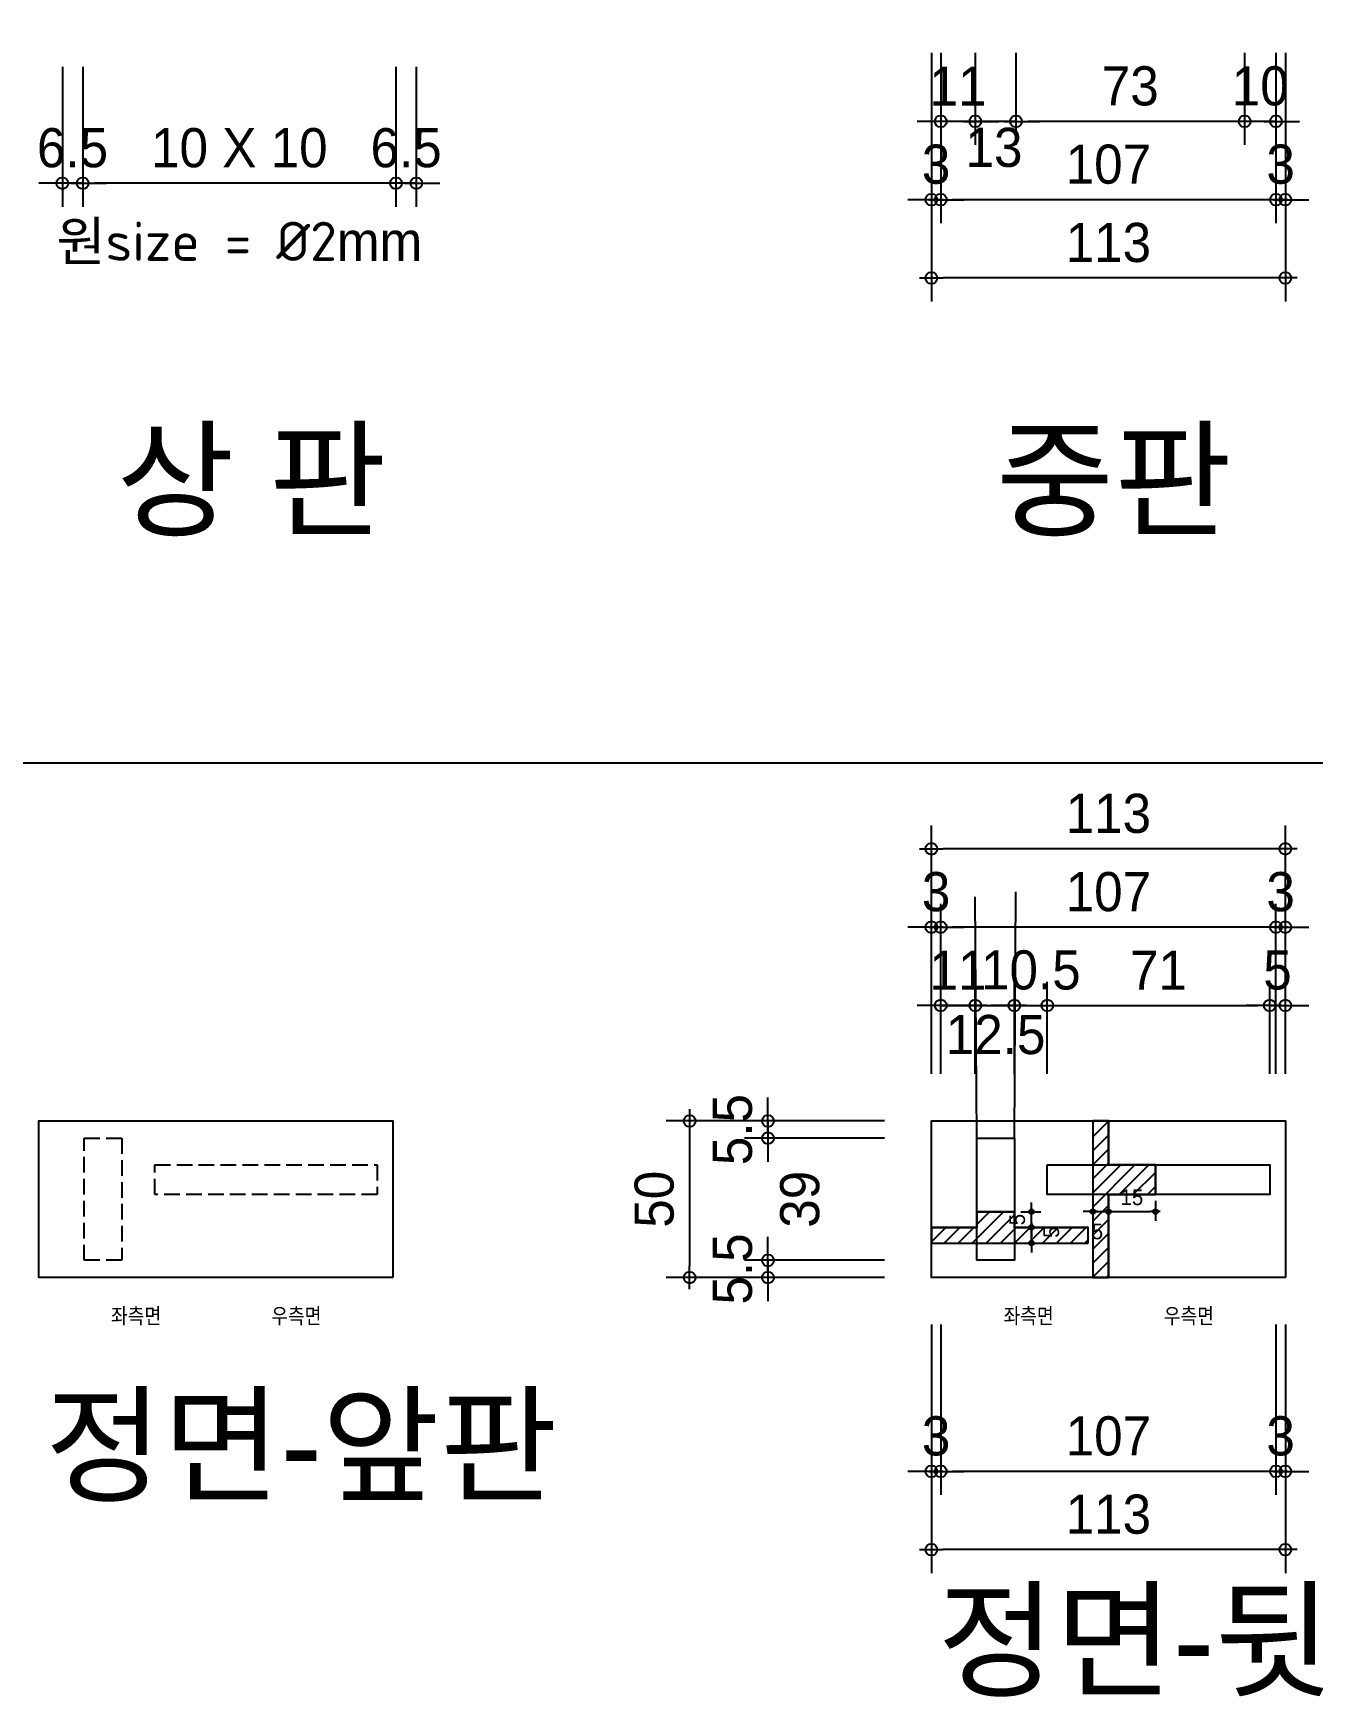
# Model space of a CAD drawing. Header units: millimetres. Extents: x -32584 to -4664, y -30774 to -7942.
# Drawn here: x -7399 to -6990, y -17136 to -16605 of the extents above; entities that cross this region are included whole.
import ezdxf
from ezdxf.enums import TextEntityAlignment as Align

# ---------------------------------------------------------------- set-up
doc = ezdxf.new("R2010")
doc.units = ezdxf.units.MM
doc.linetypes.add('HID3-ER', pattern=[7, 5, -2])
doc.layers.get('Defpoints').update_dxf_attribs({"color": 144})
for name, color, linetype in [('AA-LAND', 5, 'Continuous'), ('CONC-ER', 2, 'Continuous'), ('DIM-ER', 221, 'Continuous'), ('ELE-ER', 11, 'Continuous'), ('ELEV-ER', 4, 'Continuous'), ('TEXT-ER', 3, 'Continuous')]:
    doc.layers.add(name, color=color, linetype=linetype)
doc.styles.add('ER', font='Dotum.ttf')
doc.dimstyles.new('50 SDIM', dxfattribs={"dimscale": 50, "dimtxt": 2.5, "dimasz": 0.75, "dimexe": 1.5, "dimexo": 1, "dimgap": 1, "dimtad": 1, "dimdec": 1, "dimdsep": 46, "dimlunit": 6, "dimtxsty": 'ER', "dimblk": 'DOT-ER', "dimcen": 1, "dimdle": 3.6, "dimclrd": 256, "dimclre": 256, "dimclrt": 220, "dimadec": 0, "dimazin": 0, "dimtfac": 1, "dimtdec": 1, "dimtix": 1, "dimtmove": 2, "dimatfit": 3, "dimldrblk": 'DOT', "dimfxl": 0, "dimtolj": 1, "dimtzin": 0, "dimlwd": -1, "dimlwe": -1, "dimarcsym": 0})

# ---------------------------------------------------------------- blocks, each defined once
blk = doc.blocks.new('DOT-ER')
at = {"layer": 'DIM-ER'}
blk.add_line((1, 0), (-1, 0), dxfattribs=at)
at = {"layer": 'DIM-ER', "color": 2}
blk.add_circle((0, 0), 0.5, dxfattribs=at)
blk = doc.blocks.new('*D135')
at = {"layer": 'Defpoints', "color": 0, "transparency": 16777216}
for p in [(-7109.13, -16605.98), (-7098.13, -16605.98), (-7109.13, -16632.87)]:
    blk.add_point(p, dxfattribs=at)
at = {"layer": 'DIM-ER', "transparency": 16777216}
for p, q in [((-7109.13, -16610.98), (-7109.13, -16640.37)), ((-7098.13, -16610.98), (-7098.13, -16640.37)), ((-7112.88, -16632.87), (-7116.63, -16632.87)), ((-7098.13, -16632.87), (-7109.13, -16632.87)), ((-7094.38, -16632.87), (-7090.63, -16632.87))]:
    blk.add_line(p, q, dxfattribs=at)
at = {"layer": 'DIM-ER', "transparency": 16777216, "xscale": 3.75, "yscale": 3.75, "zscale": 3.75}
blk.add_blockref('DOT-ER', (-7109.13, -16632.87), dxfattribs=at)
at = {"layer": 'DIM-ER', "transparency": 16777216, "xscale": 3.75, "yscale": 3.75, "zscale": 3.75, "rotation": 180}
blk.add_blockref('DOT-ER', (-7098.13, -16632.87), dxfattribs=at)
at = {"layer": 'DIM-ER', "color": 220, "transparency": 16777216, "insert": (-7103.63, -16621.62), "char_height": 12.5, "attachment_point": 5, "style": 'ER'}
blk.add_mtext('\\A1;11', dxfattribs=at)
blk = doc.blocks.new('_Dot')
at = {"color": 0, "linetype": 'ByBlock', "lineweight": -2}
blk.add_line((-0.5, 0), (-1, 0), dxfattribs=at)
at = {"color": 0, "linetype": 'ByBlock', "const_width": 0.5}
blk.add_lwpolyline([(-0.25, 0, 1), (0.25, 0, 1)], format="xyb", close=True, dxfattribs=at)
blk = doc.blocks.new('*D136')
at = {"layer": 'Defpoints', "color": 0, "transparency": 16777216}
for p in [(-7098.13, -16605.98), (-7085.13, -16605.98), (-7098.13, -16632.87)]:
    blk.add_point(p, dxfattribs=at)
at = {"layer": 'DIM-ER', "transparency": 16777216}
for p, q in [((-7098.13, -16610.98), (-7098.13, -16640.37)), ((-7085.13, -16610.98), (-7085.13, -16640.37)), ((-7101.88, -16632.87), (-7105.63, -16632.87)), ((-7085.13, -16632.87), (-7098.13, -16632.87)), ((-7081.38, -16632.87), (-7077.63, -16632.87))]:
    blk.add_line(p, q, dxfattribs=at)
at = {"layer": 'DIM-ER', "transparency": 16777216, "xscale": 3.75, "yscale": 3.75, "zscale": 3.75}
blk.add_blockref('DOT-ER', (-7098.13, -16632.87), dxfattribs=at)
at = {"layer": 'DIM-ER', "transparency": 16777216, "xscale": 3.75, "yscale": 3.75, "zscale": 3.75, "rotation": 180}
blk.add_blockref('DOT-ER', (-7085.13, -16632.87), dxfattribs=at)
at = {"layer": 'DIM-ER', "color": 220, "transparency": 16777216, "insert": (-7092.14, -16641.24), "char_height": 12.5, "attachment_point": 5, "style": 'ER'}
blk.add_mtext('\\A1;13', dxfattribs=at)
blk = doc.blocks.new('*D137')
at = {"layer": 'Defpoints', "color": 0, "transparency": 16777216}
for p in [(-7085.13, -16605.98), (-7012.13, -16605.98), (-7085.13, -16632.87)]:
    blk.add_point(p, dxfattribs=at)
at = {"layer": 'DIM-ER', "transparency": 16777216}
for p, q in [((-7085.13, -16610.98), (-7085.13, -16640.37)), ((-7012.13, -16610.98), (-7012.13, -16640.37)), ((-7015.88, -16632.87), (-7081.38, -16632.87))]:
    blk.add_line(p, q, dxfattribs=at)
at = {"layer": 'DIM-ER', "transparency": 16777216, "xscale": 3.75, "yscale": 3.75, "zscale": 3.75, "rotation": 180}
blk.add_blockref('DOT-ER', (-7085.13, -16632.87), dxfattribs=at)
at = {"layer": 'DIM-ER', "transparency": 16777216, "xscale": 3.75, "yscale": 3.75, "zscale": 3.75}
blk.add_blockref('DOT-ER', (-7012.13, -16632.87), dxfattribs=at)
at = {"layer": 'DIM-ER', "color": 220, "transparency": 16777216, "insert": (-7048.63, -16621.61), "char_height": 12.5, "attachment_point": 5, "style": 'ER'}
blk.add_mtext('\\A1;73', dxfattribs=at)
blk = doc.blocks.new('*D138')
at = {"layer": 'Defpoints', "color": 0, "transparency": 16777216}
for p in [(-7012.13, -16605.98), (-7002.13, -16605.98), (-7012.13, -16632.87)]:
    blk.add_point(p, dxfattribs=at)
at = {"layer": 'DIM-ER', "transparency": 16777216}
for p, q in [((-7012.13, -16610.98), (-7012.13, -16640.37)), ((-7002.13, -16610.98), (-7002.13, -16640.37)), ((-7015.88, -16632.87), (-7019.63, -16632.87)), ((-7002.13, -16632.87), (-7012.13, -16632.87)), ((-6998.38, -16632.87), (-6994.63, -16632.87))]:
    blk.add_line(p, q, dxfattribs=at)
at = {"layer": 'DIM-ER', "transparency": 16777216, "xscale": 3.75, "yscale": 3.75, "zscale": 3.75}
blk.add_blockref('DOT-ER', (-7012.13, -16632.87), dxfattribs=at)
at = {"layer": 'DIM-ER', "transparency": 16777216, "xscale": 3.75, "yscale": 3.75, "zscale": 3.75, "rotation": 180}
blk.add_blockref('DOT-ER', (-7002.13, -16632.87), dxfattribs=at)
at = {"layer": 'DIM-ER', "color": 220, "transparency": 16777216, "insert": (-7007.13, -16621.61), "char_height": 12.5, "attachment_point": 5, "style": 'ER'}
blk.add_mtext('\\A1;10', dxfattribs=at)
blk = doc.blocks.new('*D131')
at = {"layer": 'Defpoints', "color": 0, "transparency": 16777216}
for p in [(-7112.13, -16605.98), (-6999.13, -16605.98), (-7112.13, -16682.87)]:
    blk.add_point(p, dxfattribs=at)
at = {"layer": 'DIM-ER', "transparency": 16777216}
for p, q in [((-7112.13, -16610.98), (-7112.13, -16690.37)), ((-6999.13, -16610.98), (-6999.13, -16690.37)), ((-7002.88, -16682.87), (-7108.38, -16682.87))]:
    blk.add_line(p, q, dxfattribs=at)
at = {"layer": 'DIM-ER', "transparency": 16777216, "xscale": 3.75, "yscale": 3.75, "zscale": 3.75, "rotation": 180}
blk.add_blockref('DOT-ER', (-7112.13, -16682.87), dxfattribs=at)
at = {"layer": 'DIM-ER', "transparency": 16777216, "xscale": 3.75, "yscale": 3.75, "zscale": 3.75}
blk.add_blockref('DOT-ER', (-6999.13, -16682.87), dxfattribs=at)
at = {"layer": 'DIM-ER', "color": 220, "transparency": 16777216, "insert": (-7055.63, -16671.61), "char_height": 12.5, "attachment_point": 5, "style": 'ER'}
blk.add_mtext('\\A1;113', dxfattribs=at)
blk = doc.blocks.new('*D132')
at = {"layer": 'Defpoints', "color": 0, "transparency": 16777216}
for p in [(-7112.13, -16605.98), (-7109.13, -16605.98), (-7112.13, -16657.87)]:
    blk.add_point(p, dxfattribs=at)
at = {"layer": 'DIM-ER', "transparency": 16777216}
for p, q in [((-7112.13, -16610.98), (-7112.13, -16665.37)), ((-7109.13, -16610.98), (-7109.13, -16665.37)), ((-7115.88, -16657.87), (-7119.63, -16657.87)), ((-7109.13, -16657.87), (-7112.13, -16657.87)), ((-7105.38, -16657.87), (-7101.63, -16657.87))]:
    blk.add_line(p, q, dxfattribs=at)
at = {"layer": 'DIM-ER', "transparency": 16777216, "xscale": 3.75, "yscale": 3.75, "zscale": 3.75}
blk.add_blockref('DOT-ER', (-7112.13, -16657.87), dxfattribs=at)
at = {"layer": 'DIM-ER', "transparency": 16777216, "xscale": 3.75, "yscale": 3.75, "zscale": 3.75, "rotation": 180}
blk.add_blockref('DOT-ER', (-7109.13, -16657.87), dxfattribs=at)
at = {"layer": 'DIM-ER', "color": 220, "transparency": 16777216, "insert": (-7110.63, -16646.61), "char_height": 12.5, "attachment_point": 5, "style": 'ER'}
blk.add_mtext('\\A1;3', dxfattribs=at)
blk = doc.blocks.new('*D133')
at = {"layer": 'Defpoints', "color": 0, "transparency": 16777216}
for p in [(-7002.13, -16605.98), (-6999.13, -16605.98), (-7002.13, -16657.87)]:
    blk.add_point(p, dxfattribs=at)
at = {"layer": 'DIM-ER', "transparency": 16777216}
for p, q in [((-7002.13, -16610.98), (-7002.13, -16665.37)), ((-6999.13, -16610.98), (-6999.13, -16665.37)), ((-7005.88, -16657.87), (-7009.63, -16657.87)), ((-6999.13, -16657.87), (-7002.13, -16657.87)), ((-6995.38, -16657.87), (-6991.63, -16657.87))]:
    blk.add_line(p, q, dxfattribs=at)
at = {"layer": 'DIM-ER', "transparency": 16777216, "xscale": 3.75, "yscale": 3.75, "zscale": 3.75}
blk.add_blockref('DOT-ER', (-7002.13, -16657.87), dxfattribs=at)
at = {"layer": 'DIM-ER', "transparency": 16777216, "xscale": 3.75, "yscale": 3.75, "zscale": 3.75, "rotation": 180}
blk.add_blockref('DOT-ER', (-6999.13, -16657.87), dxfattribs=at)
at = {"layer": 'DIM-ER', "color": 220, "transparency": 16777216, "insert": (-7000.63, -16646.61), "char_height": 12.5, "attachment_point": 5, "style": 'ER'}
blk.add_mtext('\\A1;3', dxfattribs=at)
blk = doc.blocks.new('*D152')
at = {"layer": 'Defpoints', "color": 0, "transparency": 16777216}
for p in [(-7109.13, -16605.98), (-7002.13, -16605.98), (-7109.13, -16657.87)]:
    blk.add_point(p, dxfattribs=at)
at = {"layer": 'DIM-ER', "transparency": 16777216}
for p, q in [((-7109.13, -16610.98), (-7109.13, -16665.37)), ((-7002.13, -16610.98), (-7002.13, -16665.37)), ((-7005.88, -16657.87), (-7105.38, -16657.87))]:
    blk.add_line(p, q, dxfattribs=at)
at = {"layer": 'DIM-ER', "transparency": 16777216, "xscale": 3.75, "yscale": 3.75, "zscale": 3.75, "rotation": 180}
blk.add_blockref('DOT-ER', (-7109.13, -16657.87), dxfattribs=at)
at = {"layer": 'DIM-ER', "transparency": 16777216, "xscale": 3.75, "yscale": 3.75, "zscale": 3.75}
blk.add_blockref('DOT-ER', (-7002.13, -16657.87), dxfattribs=at)
at = {"layer": 'DIM-ER', "color": 220, "transparency": 16777216, "insert": (-7055.63, -16646.61), "char_height": 12.5, "attachment_point": 5, "style": 'ER'}
blk.add_mtext('\\A1;107', dxfattribs=at)
blk = doc.blocks.new('*D240')
at = {"layer": 'Defpoints', "color": 0, "transparency": 16777216}
for p in [(-7122.13, -16952.03), (-7189.32, -17002.03), (-7122.13, -17002.03)]:
    blk.add_point(p, dxfattribs=at)
at = {"layer": 'DIM-ER', "transparency": 16777216}
for p, q in [((-7127.13, -16952.03), (-7196.82, -16952.03)), ((-7189.32, -16955.78), (-7189.32, -16998.28)), ((-7127.13, -17002.03), (-7196.82, -17002.03))]:
    blk.add_line(p, q, dxfattribs=at)
at = {"layer": 'DIM-ER', "transparency": 16777216, "xscale": 3.75, "yscale": 3.75, "zscale": 3.75}
for p, rotation in [((-7189.32, -16952.03), 90), ((-7189.32, -17002.03), 270)]:
    blk.add_blockref('DOT-ER', p, dxfattribs=dict(at, rotation=rotation))
at = {"layer": 'DIM-ER', "color": 220, "transparency": 16777216, "insert": (-7200.58, -16977.03), "char_height": 12.5, "attachment_point": 5, "rotation": 90, "style": 'ER'}
blk.add_mtext('\\A1;50', dxfattribs=at)
blk = doc.blocks.new('*D241')
at = {"layer": 'Defpoints', "color": 0, "transparency": 16777216}
for p in [(-7122.13, -16996.53), (-7164.32, -17002.03), (-7122.13, -17002.03)]:
    blk.add_point(p, dxfattribs=at)
at = {"layer": 'DIM-ER', "transparency": 16777216}
for p, q in [((-7164.32, -16992.78), (-7164.32, -16989.03)), ((-7127.13, -16996.53), (-7171.82, -16996.53)), ((-7164.32, -16996.53), (-7164.32, -17002.03)), ((-7127.13, -17002.03), (-7171.82, -17002.03)), ((-7164.32, -17005.78), (-7164.32, -17009.53))]:
    blk.add_line(p, q, dxfattribs=at)
at = {"layer": 'DIM-ER', "transparency": 16777216, "xscale": 3.75, "yscale": 3.75, "zscale": 3.75}
for p, rotation in [((-7164.32, -16996.53), 270), ((-7164.32, -17002.03), 90)]:
    blk.add_blockref('DOT-ER', p, dxfattribs=dict(at, rotation=rotation))
at = {"layer": 'DIM-ER', "color": 220, "transparency": 16777216, "insert": (-7175.58, -16999.28), "char_height": 12.5, "attachment_point": 5, "rotation": 90, "style": 'ER'}
blk.add_mtext('\\A1;5.5', dxfattribs=at)
blk = doc.blocks.new('*D242')
at = {"layer": 'Defpoints', "color": 0, "transparency": 16777216}
for p in [(-7122.13, -16952.03), (-7164.32, -16957.53), (-7122.13, -16957.53)]:
    blk.add_point(p, dxfattribs=at)
at = {"layer": 'DIM-ER', "transparency": 16777216}
for p, q in [((-7164.32, -16948.28), (-7164.32, -16944.53)), ((-7127.13, -16952.03), (-7171.82, -16952.03)), ((-7164.32, -16952.03), (-7164.32, -16957.53)), ((-7127.13, -16957.53), (-7171.82, -16957.53)), ((-7164.32, -16961.28), (-7164.32, -16965.03))]:
    blk.add_line(p, q, dxfattribs=at)
at = {"layer": 'DIM-ER', "transparency": 16777216, "xscale": 3.75, "yscale": 3.75, "zscale": 3.75}
for p, rotation in [((-7164.32, -16952.03), 270), ((-7164.32, -16957.53), 90)]:
    blk.add_blockref('DOT-ER', p, dxfattribs=dict(at, rotation=rotation))
at = {"layer": 'DIM-ER', "color": 220, "transparency": 16777216, "insert": (-7175.58, -16954.78), "char_height": 12.5, "attachment_point": 5, "rotation": 90, "style": 'ER'}
blk.add_mtext('\\A1;5.5', dxfattribs=at)
blk = doc.blocks.new('*D245')
at = {"layer": 'Defpoints', "color": 0, "transparency": 16777216}
for p in [(-7122.13, -16957.53), (-7164.32, -16996.53), (-7122.13, -16996.53)]:
    blk.add_point(p, dxfattribs=at)
at = {"layer": 'DIM-ER', "transparency": 16777216}
for p, q in [((-7127.13, -16957.53), (-7171.82, -16957.53)), ((-7164.32, -16961.28), (-7164.32, -16962.98)), ((-7164.32, -16992.78), (-7164.32, -16991.08)), ((-7127.13, -16996.53), (-7171.82, -16996.53))]:
    blk.add_line(p, q, dxfattribs=at)
at = {"layer": 'DIM-ER', "transparency": 16777216, "xscale": 3.75, "yscale": 3.75, "zscale": 3.75}
for p, rotation in [((-7164.32, -16957.53), 90), ((-7164.32, -16996.53), 270)]:
    blk.add_blockref('DOT-ER', p, dxfattribs=dict(at, rotation=rotation))
at = {"layer": 'DIM-ER', "color": 220, "transparency": 16777216, "insert": (-7154.1, -16977.03), "char_height": 12.5, "attachment_point": 5, "rotation": 90, "style": 'ER'}
blk.add_mtext('\\A1;39', dxfattribs=at)
blk = doc.blocks.new('*D246')
at = {"layer": 'Defpoints', "color": 0, "transparency": 16777216}
for p in [(-7112.13, -16865.15), (-7112.13, -16942.03), (-6999.13, -16942.03)]:
    blk.add_point(p, dxfattribs=at)
at = {"layer": 'DIM-ER', "transparency": 16777216}
for p, q in [((-7112.13, -16937.03), (-7112.13, -16857.65)), ((-6999.13, -16937.03), (-6999.13, -16857.65)), ((-7002.88, -16865.15), (-7108.38, -16865.15))]:
    blk.add_line(p, q, dxfattribs=at)
at = {"layer": 'DIM-ER', "transparency": 16777216, "xscale": 3.75, "yscale": 3.75, "zscale": 3.75, "rotation": 180}
blk.add_blockref('DOT-ER', (-7112.13, -16865.15), dxfattribs=at)
at = {"layer": 'DIM-ER', "transparency": 16777216, "xscale": 3.75, "yscale": 3.75, "zscale": 3.75}
blk.add_blockref('DOT-ER', (-6999.13, -16865.15), dxfattribs=at)
at = {"layer": 'DIM-ER', "color": 220, "transparency": 16777216, "insert": (-7055.63, -16853.89), "char_height": 12.5, "attachment_point": 5, "style": 'ER'}
blk.add_mtext('\\A1;113', dxfattribs=at)
blk = doc.blocks.new('*D247')
at = {"layer": 'Defpoints', "color": 0, "transparency": 16777216}
for p in [(-7002.13, -16890.15), (-7002.13, -16942.03), (-6999.13, -16942.03)]:
    blk.add_point(p, dxfattribs=at)
at = {"layer": 'DIM-ER', "transparency": 16777216}
for p, q in [((-7002.13, -16937.03), (-7002.13, -16882.65)), ((-6999.13, -16937.03), (-6999.13, -16882.65)), ((-7005.88, -16890.15), (-7009.63, -16890.15)), ((-6999.13, -16890.15), (-7002.13, -16890.15)), ((-6995.38, -16890.15), (-6991.63, -16890.15))]:
    blk.add_line(p, q, dxfattribs=at)
at = {"layer": 'DIM-ER', "transparency": 16777216, "xscale": 3.75, "yscale": 3.75, "zscale": 3.75}
blk.add_blockref('DOT-ER', (-7002.13, -16890.15), dxfattribs=at)
at = {"layer": 'DIM-ER', "transparency": 16777216, "xscale": 3.75, "yscale": 3.75, "zscale": 3.75, "rotation": 180}
blk.add_blockref('DOT-ER', (-6999.13, -16890.15), dxfattribs=at)
at = {"layer": 'DIM-ER', "color": 220, "transparency": 16777216, "insert": (-7000.63, -16878.89), "char_height": 12.5, "attachment_point": 5, "style": 'ER'}
blk.add_mtext('\\A1;3', dxfattribs=at)
blk = doc.blocks.new('*D248')
at = {"layer": 'Defpoints', "color": 0, "transparency": 16777216}
for p in [(-7112.13, -16890.15), (-7112.13, -16942.03), (-7109.13, -16942.03)]:
    blk.add_point(p, dxfattribs=at)
at = {"layer": 'DIM-ER', "transparency": 16777216}
for p, q in [((-7112.13, -16937.03), (-7112.13, -16882.65)), ((-7109.13, -16937.03), (-7109.13, -16882.65)), ((-7115.88, -16890.15), (-7119.63, -16890.15)), ((-7109.13, -16890.15), (-7112.13, -16890.15)), ((-7105.38, -16890.15), (-7101.63, -16890.15))]:
    blk.add_line(p, q, dxfattribs=at)
at = {"layer": 'DIM-ER', "transparency": 16777216, "xscale": 3.75, "yscale": 3.75, "zscale": 3.75}
blk.add_blockref('DOT-ER', (-7112.13, -16890.15), dxfattribs=at)
at = {"layer": 'DIM-ER', "transparency": 16777216, "xscale": 3.75, "yscale": 3.75, "zscale": 3.75, "rotation": 180}
blk.add_blockref('DOT-ER', (-7109.13, -16890.15), dxfattribs=at)
at = {"layer": 'DIM-ER', "color": 220, "transparency": 16777216, "insert": (-7110.63, -16878.89), "char_height": 12.5, "attachment_point": 5, "style": 'ER'}
blk.add_mtext('\\A1;3', dxfattribs=at)
blk = doc.blocks.new('*D249')
at = {"layer": 'Defpoints', "color": 0, "transparency": 16777216}
for p in [(-7109.13, -16890.15), (-7109.13, -16942.03), (-7002.13, -16942.03)]:
    blk.add_point(p, dxfattribs=at)
at = {"layer": 'DIM-ER', "transparency": 16777216}
for p, q in [((-7109.13, -16937.03), (-7109.13, -16882.65)), ((-7002.13, -16937.03), (-7002.13, -16882.65)), ((-7005.88, -16890.15), (-7105.38, -16890.15))]:
    blk.add_line(p, q, dxfattribs=at)
at = {"layer": 'DIM-ER', "transparency": 16777216, "xscale": 3.75, "yscale": 3.75, "zscale": 3.75, "rotation": 180}
blk.add_blockref('DOT-ER', (-7109.13, -16890.15), dxfattribs=at)
at = {"layer": 'DIM-ER', "transparency": 16777216, "xscale": 3.75, "yscale": 3.75, "zscale": 3.75}
blk.add_blockref('DOT-ER', (-7002.13, -16890.15), dxfattribs=at)
at = {"layer": 'DIM-ER', "color": 220, "transparency": 16777216, "insert": (-7055.63, -16878.89), "char_height": 12.5, "attachment_point": 5, "style": 'ER'}
blk.add_mtext('\\A1;107', dxfattribs=at)
blk = doc.blocks.new('*D250')
at = {"layer": 'Defpoints', "color": 0, "transparency": 16777216}
for p in [(-7098.13, -16915.15), (-7109.13, -16942.03), (-7098.13, -16942.03)]:
    blk.add_point(p, dxfattribs=at)
at = {"layer": 'DIM-ER', "transparency": 16777216}
for p, q in [((-7109.13, -16937.03), (-7109.13, -16907.65)), ((-7098.13, -16937.03), (-7098.13, -16907.65)), ((-7112.88, -16915.15), (-7116.63, -16915.15)), ((-7109.13, -16915.15), (-7098.13, -16915.15)), ((-7094.38, -16915.15), (-7090.63, -16915.15))]:
    blk.add_line(p, q, dxfattribs=at)
at = {"layer": 'DIM-ER', "transparency": 16777216, "xscale": 3.75, "yscale": 3.75, "zscale": 3.75}
blk.add_blockref('DOT-ER', (-7109.13, -16915.15), dxfattribs=at)
at = {"layer": 'DIM-ER', "transparency": 16777216, "xscale": 3.75, "yscale": 3.75, "zscale": 3.75, "rotation": 180}
blk.add_blockref('DOT-ER', (-7098.13, -16915.15), dxfattribs=at)
at = {"layer": 'DIM-ER', "color": 220, "transparency": 16777216, "insert": (-7103.63, -16903.9), "char_height": 12.5, "attachment_point": 5, "style": 'ER'}
blk.add_mtext('\\A1;11', dxfattribs=at)
blk = doc.blocks.new('*D251')
at = {"layer": 'Defpoints', "color": 0, "transparency": 16777216}
for p in [(-7085.63, -16915.15), (-7098.13, -16942.03), (-7085.63, -16942.03)]:
    blk.add_point(p, dxfattribs=at)
at = {"layer": 'DIM-ER', "transparency": 16777216}
for p, q in [((-7098.13, -16937.03), (-7098.13, -16907.65)), ((-7085.63, -16937.03), (-7085.63, -16907.65)), ((-7101.88, -16915.15), (-7105.63, -16915.15)), ((-7098.13, -16915.15), (-7085.63, -16915.15)), ((-7081.88, -16915.15), (-7078.13, -16915.15))]:
    blk.add_line(p, q, dxfattribs=at)
at = {"layer": 'DIM-ER', "transparency": 16777216, "xscale": 3.75, "yscale": 3.75, "zscale": 3.75}
blk.add_blockref('DOT-ER', (-7098.13, -16915.15), dxfattribs=at)
at = {"layer": 'DIM-ER', "transparency": 16777216, "xscale": 3.75, "yscale": 3.75, "zscale": 3.75, "rotation": 180}
blk.add_blockref('DOT-ER', (-7085.63, -16915.15), dxfattribs=at)
at = {"layer": 'DIM-ER', "color": 220, "transparency": 16777216, "insert": (-7091.63, -16924.52), "char_height": 12.5, "attachment_point": 5, "style": 'ER'}
blk.add_mtext('\\A1;12.5', dxfattribs=at)
blk = doc.blocks.new('*D236')
at = {"layer": 'Defpoints', "color": 0, "transparency": 16777216}
for p in [(-7112.13, -17012.03), (-6999.13, -17012.03), (-7112.13, -17088.91)]:
    blk.add_point(p, dxfattribs=at)
at = {"layer": 'DIM-ER', "transparency": 16777216}
for p, q in [((-7112.13, -17017.03), (-7112.13, -17096.41)), ((-6999.13, -17017.03), (-6999.13, -17096.41)), ((-7002.88, -17088.91), (-7108.38, -17088.91))]:
    blk.add_line(p, q, dxfattribs=at)
at = {"layer": 'DIM-ER', "transparency": 16777216, "xscale": 3.75, "yscale": 3.75, "zscale": 3.75, "rotation": 180}
blk.add_blockref('DOT-ER', (-7112.13, -17088.91), dxfattribs=at)
at = {"layer": 'DIM-ER', "transparency": 16777216, "xscale": 3.75, "yscale": 3.75, "zscale": 3.75}
blk.add_blockref('DOT-ER', (-6999.13, -17088.91), dxfattribs=at)
at = {"layer": 'DIM-ER', "color": 220, "transparency": 16777216, "insert": (-7055.63, -17077.66), "char_height": 12.5, "attachment_point": 5, "style": 'ER'}
blk.add_mtext('\\A1;113', dxfattribs=at)
blk = doc.blocks.new('*D237')
at = {"layer": 'Defpoints', "color": 0, "transparency": 16777216}
for p in [(-7002.13, -17012.03), (-6999.13, -17012.03), (-7002.13, -17063.91)]:
    blk.add_point(p, dxfattribs=at)
at = {"layer": 'DIM-ER', "transparency": 16777216}
for p, q in [((-7002.13, -17017.03), (-7002.13, -17071.41)), ((-6999.13, -17017.03), (-6999.13, -17071.41)), ((-7005.88, -17063.91), (-7009.63, -17063.91)), ((-6999.13, -17063.91), (-7002.13, -17063.91)), ((-6995.38, -17063.91), (-6991.63, -17063.91))]:
    blk.add_line(p, q, dxfattribs=at)
at = {"layer": 'DIM-ER', "transparency": 16777216, "xscale": 3.75, "yscale": 3.75, "zscale": 3.75}
blk.add_blockref('DOT-ER', (-7002.13, -17063.91), dxfattribs=at)
at = {"layer": 'DIM-ER', "transparency": 16777216, "xscale": 3.75, "yscale": 3.75, "zscale": 3.75, "rotation": 180}
blk.add_blockref('DOT-ER', (-6999.13, -17063.91), dxfattribs=at)
at = {"layer": 'DIM-ER', "color": 220, "transparency": 16777216, "insert": (-7000.63, -17052.66), "char_height": 12.5, "attachment_point": 5, "style": 'ER'}
blk.add_mtext('\\A1;3', dxfattribs=at)
blk = doc.blocks.new('*D238')
at = {"layer": 'Defpoints', "color": 0, "transparency": 16777216}
for p in [(-7112.13, -17012.03), (-7109.13, -17012.03), (-7112.13, -17063.91)]:
    blk.add_point(p, dxfattribs=at)
at = {"layer": 'DIM-ER', "transparency": 16777216}
for p, q in [((-7112.13, -17017.03), (-7112.13, -17071.41)), ((-7109.13, -17017.03), (-7109.13, -17071.41)), ((-7115.88, -17063.91), (-7119.63, -17063.91)), ((-7109.13, -17063.91), (-7112.13, -17063.91)), ((-7105.38, -17063.91), (-7101.63, -17063.91))]:
    blk.add_line(p, q, dxfattribs=at)
at = {"layer": 'DIM-ER', "transparency": 16777216, "xscale": 3.75, "yscale": 3.75, "zscale": 3.75}
blk.add_blockref('DOT-ER', (-7112.13, -17063.91), dxfattribs=at)
at = {"layer": 'DIM-ER', "transparency": 16777216, "xscale": 3.75, "yscale": 3.75, "zscale": 3.75, "rotation": 180}
blk.add_blockref('DOT-ER', (-7109.13, -17063.91), dxfattribs=at)
at = {"layer": 'DIM-ER', "color": 220, "transparency": 16777216, "insert": (-7110.63, -17052.66), "char_height": 12.5, "attachment_point": 5, "style": 'ER'}
blk.add_mtext('\\A1;3', dxfattribs=at)
blk = doc.blocks.new('*D239')
at = {"layer": 'Defpoints', "color": 0, "transparency": 16777216}
for p in [(-7109.13, -17012.03), (-7002.13, -17012.03), (-7109.13, -17063.91)]:
    blk.add_point(p, dxfattribs=at)
at = {"layer": 'DIM-ER', "transparency": 16777216}
for p, q in [((-7109.13, -17017.03), (-7109.13, -17071.41)), ((-7002.13, -17017.03), (-7002.13, -17071.41)), ((-7005.88, -17063.91), (-7105.38, -17063.91))]:
    blk.add_line(p, q, dxfattribs=at)
at = {"layer": 'DIM-ER', "transparency": 16777216, "xscale": 3.75, "yscale": 3.75, "zscale": 3.75, "rotation": 180}
blk.add_blockref('DOT-ER', (-7109.13, -17063.91), dxfattribs=at)
at = {"layer": 'DIM-ER', "transparency": 16777216, "xscale": 3.75, "yscale": 3.75, "zscale": 3.75}
blk.add_blockref('DOT-ER', (-7002.13, -17063.91), dxfattribs=at)
at = {"layer": 'DIM-ER', "color": 220, "transparency": 16777216, "insert": (-7055.63, -17052.66), "char_height": 12.5, "attachment_point": 5, "style": 'ER'}
blk.add_mtext('\\A1;107', dxfattribs=at)
blk = doc.blocks.new('*D252')
at = {"layer": 'Defpoints', "color": 0, "transparency": 16777216}
for p in [(-7075.13, -16915.15), (-7085.63, -16942.03), (-7075.13, -16942.03)]:
    blk.add_point(p, dxfattribs=at)
at = {"layer": 'DIM-ER', "transparency": 16777216}
for p, q in [((-7085.63, -16937.03), (-7085.63, -16907.65)), ((-7075.13, -16937.03), (-7075.13, -16907.65)), ((-7089.38, -16915.15), (-7093.13, -16915.15)), ((-7085.63, -16915.15), (-7075.13, -16915.15)), ((-7071.38, -16915.15), (-7067.63, -16915.15))]:
    blk.add_line(p, q, dxfattribs=at)
at = {"layer": 'DIM-ER', "transparency": 16777216, "xscale": 3.75, "yscale": 3.75, "zscale": 3.75}
blk.add_blockref('DOT-ER', (-7085.63, -16915.15), dxfattribs=at)
at = {"layer": 'DIM-ER', "transparency": 16777216, "xscale": 3.75, "yscale": 3.75, "zscale": 3.75, "rotation": 180}
blk.add_blockref('DOT-ER', (-7075.13, -16915.15), dxfattribs=at)
at = {"layer": 'DIM-ER', "color": 220, "transparency": 16777216, "insert": (-7080.38, -16903.89), "char_height": 12.5, "attachment_point": 5, "style": 'ER'}
blk.add_mtext('\\A1;10.5', dxfattribs=at)
blk = doc.blocks.new('*D253')
at = {"layer": 'Defpoints', "color": 0, "transparency": 16777216}
for p in [(-7004.13, -16915.15), (-7075.13, -16942.03), (-7004.13, -16942.03)]:
    blk.add_point(p, dxfattribs=at)
at = {"layer": 'DIM-ER', "transparency": 16777216}
for p, q in [((-7075.13, -16937.03), (-7075.13, -16907.65)), ((-7004.13, -16937.03), (-7004.13, -16907.65)), ((-7071.38, -16915.15), (-7007.88, -16915.15))]:
    blk.add_line(p, q, dxfattribs=at)
at = {"layer": 'DIM-ER', "transparency": 16777216, "xscale": 3.75, "yscale": 3.75, "zscale": 3.75, "rotation": 180}
blk.add_blockref('DOT-ER', (-7075.13, -16915.15), dxfattribs=at)
at = {"layer": 'DIM-ER', "transparency": 16777216, "xscale": 3.75, "yscale": 3.75, "zscale": 3.75}
blk.add_blockref('DOT-ER', (-7004.13, -16915.15), dxfattribs=at)
at = {"layer": 'DIM-ER', "color": 220, "transparency": 16777216, "insert": (-7039.63, -16903.9), "char_height": 12.5, "attachment_point": 5, "style": 'ER'}
blk.add_mtext('\\A1;71', dxfattribs=at)
blk = doc.blocks.new('*D254')
at = {"layer": 'Defpoints', "color": 0, "transparency": 16777216}
for p in [(-6999.13, -16915.15), (-7004.13, -16942.03), (-6999.13, -16942.03)]:
    blk.add_point(p, dxfattribs=at)
at = {"layer": 'DIM-ER', "transparency": 16777216}
for p, q in [((-7004.13, -16937.03), (-7004.13, -16907.65)), ((-6999.13, -16937.03), (-6999.13, -16907.65)), ((-7007.88, -16915.15), (-7011.63, -16915.15)), ((-7004.13, -16915.15), (-6999.13, -16915.15)), ((-6995.38, -16915.15), (-6991.63, -16915.15))]:
    blk.add_line(p, q, dxfattribs=at)
at = {"layer": 'DIM-ER', "transparency": 16777216, "xscale": 3.75, "yscale": 3.75, "zscale": 3.75}
blk.add_blockref('DOT-ER', (-7004.13, -16915.15), dxfattribs=at)
at = {"layer": 'DIM-ER', "transparency": 16777216, "xscale": 3.75, "yscale": 3.75, "zscale": 3.75, "rotation": 180}
blk.add_blockref('DOT-ER', (-6999.13, -16915.15), dxfattribs=at)
at = {"layer": 'DIM-ER', "color": 220, "transparency": 16777216, "insert": (-7001.63, -16903.89), "char_height": 12.5, "attachment_point": 5, "style": 'ER'}
blk.add_mtext('\\A1;5', dxfattribs=at)
blk = doc.blocks.new('*D271')
at = {"layer": 'Defpoints', "color": 0, "transparency": 16777216}
for p in [(-7389.59, -16610.43), (-7383.09, -16610.43), (-7389.59, -16652.62)]:
    blk.add_point(p, dxfattribs=at)
at = {"layer": 'DIM-ER', "transparency": 16777216}
for p, q in [((-7389.59, -16615.43), (-7389.59, -16660.12)), ((-7383.09, -16615.43), (-7383.09, -16660.12)), ((-7393.34, -16652.62), (-7397.09, -16652.62)), ((-7383.09, -16652.62), (-7389.59, -16652.62)), ((-7379.34, -16652.62), (-7375.59, -16652.62))]:
    blk.add_line(p, q, dxfattribs=at)
at = {"layer": 'DIM-ER', "transparency": 16777216, "xscale": 3.75, "yscale": 3.75, "zscale": 3.75}
blk.add_blockref('DOT-ER', (-7389.59, -16652.62), dxfattribs=at)
at = {"layer": 'DIM-ER', "transparency": 16777216, "xscale": 3.75, "yscale": 3.75, "zscale": 3.75, "rotation": 180}
blk.add_blockref('DOT-ER', (-7383.09, -16652.62), dxfattribs=at)
at = {"layer": 'DIM-ER', "color": 220, "transparency": 16777216, "insert": (-7386.34, -16641.36), "char_height": 12.5, "attachment_point": 5, "style": 'ER'}
blk.add_mtext('\\A1;6.5', dxfattribs=at)
blk = doc.blocks.new('*D272')
at = {"layer": 'Defpoints', "color": 0, "transparency": 16777216}
for p in [(-7383.09, -16610.43), (-7283.09, -16610.43), (-7383.09, -16652.62)]:
    blk.add_point(p, dxfattribs=at)
at = {"layer": 'DIM-ER', "transparency": 16777216}
for p, q in [((-7383.09, -16615.43), (-7383.09, -16660.12)), ((-7283.09, -16615.43), (-7283.09, -16660.12)), ((-7286.84, -16652.62), (-7379.34, -16652.62))]:
    blk.add_line(p, q, dxfattribs=at)
at = {"layer": 'DIM-ER', "transparency": 16777216, "xscale": 3.75, "yscale": 3.75, "zscale": 3.75, "rotation": 180}
blk.add_blockref('DOT-ER', (-7383.09, -16652.62), dxfattribs=at)
at = {"layer": 'DIM-ER', "transparency": 16777216, "xscale": 3.75, "yscale": 3.75, "zscale": 3.75}
blk.add_blockref('DOT-ER', (-7283.09, -16652.62), dxfattribs=at)
at = {"layer": 'DIM-ER', "color": 220, "transparency": 16777216, "insert": (-7333.09, -16641.36), "char_height": 12.5, "attachment_point": 5, "style": 'ER'}
blk.add_mtext('\\A1;10 X 10', dxfattribs=at)
blk = doc.blocks.new('*D273')
at = {"layer": 'Defpoints', "color": 0, "transparency": 16777216}
for p in [(-7283.09, -16610.43), (-7276.59, -16610.43), (-7283.09, -16652.62)]:
    blk.add_point(p, dxfattribs=at)
at = {"layer": 'DIM-ER', "transparency": 16777216}
for p, q in [((-7283.09, -16615.43), (-7283.09, -16660.12)), ((-7276.59, -16615.43), (-7276.59, -16660.12)), ((-7286.84, -16652.62), (-7290.59, -16652.62)), ((-7276.59, -16652.62), (-7283.09, -16652.62)), ((-7272.84, -16652.62), (-7269.09, -16652.62))]:
    blk.add_line(p, q, dxfattribs=at)
at = {"layer": 'DIM-ER', "transparency": 16777216, "xscale": 3.75, "yscale": 3.75, "zscale": 3.75}
blk.add_blockref('DOT-ER', (-7283.09, -16652.62), dxfattribs=at)
at = {"layer": 'DIM-ER', "transparency": 16777216, "xscale": 3.75, "yscale": 3.75, "zscale": 3.75, "rotation": 180}
blk.add_blockref('DOT-ER', (-7276.59, -16652.62), dxfattribs=at)
at = {"layer": 'DIM-ER', "color": 220, "transparency": 16777216, "insert": (-7279.84, -16641.36), "char_height": 12.5, "attachment_point": 5, "style": 'ER'}
blk.add_mtext('\\A1;6.5', dxfattribs=at)
blk = doc.blocks.new('*D278')
at = {"layer": 'Defpoints', "color": 0, "transparency": 16777216}
for p in [(-7085.63, -16986.03), (-7085.63, -16991.03), (-7080.22, -16986.03)]:
    blk.add_point(p, dxfattribs=at)
at = {"layer": 'DIM-ER', "transparency": 16777216}
for p, q in [((-7080.22, -16984.53), (-7080.22, -16983.03)), ((-7083.63, -16986.03), (-7077.22, -16986.03)), ((-7083.63, -16991.03), (-7077.22, -16991.03)), ((-7080.22, -16991.03), (-7080.22, -16986.03)), ((-7080.22, -16992.53), (-7080.22, -16994.03))]:
    blk.add_line(p, q, dxfattribs=at)
at = {"layer": 'DIM-ER', "transparency": 16777216, "xscale": 1.5, "yscale": 1.5, "zscale": 1.5}
for p, rotation in [((-7080.22, -16986.03), 270), ((-7080.22, -16991.03), 90)]:
    blk.add_blockref('DOT-ER', p, dxfattribs=dict(at, rotation=rotation))
at = {"layer": 'DIM-ER', "color": 220, "transparency": 16777216, "insert": (-7073.82, -16987.53), "char_height": 5, "attachment_point": 5, "rotation": 90, "style": 'ER'}
blk.add_mtext('\\A1;5', dxfattribs=at)
blk = doc.blocks.new('*D279')
at = {"layer": 'Defpoints', "color": 0, "transparency": 16777216}
for p in [(-7085.63, -16981.03), (-7080.22, -16981.03), (-7085.63, -16986.03)]:
    blk.add_point(p, dxfattribs=at)
at = {"layer": 'DIM-ER', "transparency": 16777216}
for p, q in [((-7080.22, -16979.53), (-7080.22, -16978.03)), ((-7083.63, -16981.03), (-7077.22, -16981.03)), ((-7080.22, -16986.03), (-7080.22, -16981.03)), ((-7083.63, -16986.03), (-7077.22, -16986.03)), ((-7080.22, -16987.53), (-7080.22, -16989.03))]:
    blk.add_line(p, q, dxfattribs=at)
at = {"layer": 'DIM-ER', "transparency": 16777216, "xscale": 1.5, "yscale": 1.5, "zscale": 1.5}
for p, rotation in [((-7080.22, -16981.03), 270), ((-7080.22, -16986.03), 90)]:
    blk.add_blockref('DOT-ER', p, dxfattribs=dict(at, rotation=rotation))
at = {"layer": 'DIM-ER', "color": 220, "transparency": 16777216, "insert": (-7084.72, -16983.53), "char_height": 5, "attachment_point": 5, "rotation": 90, "style": 'ER'}
blk.add_mtext('\\A1;5', dxfattribs=at)
blk = doc.blocks.new('*D280')
at = {"layer": 'Defpoints', "color": 0, "transparency": 16777216}
for p in [(-7060.63, -16975.53), (-7055.63, -16975.53), (-7055.63, -16980.95)]:
    blk.add_point(p, dxfattribs=at)
at = {"layer": 'DIM-ER', "transparency": 16777216}
for p, q in [((-7060.63, -16977.53), (-7060.63, -16983.95)), ((-7055.63, -16977.53), (-7055.63, -16983.95)), ((-7062.13, -16980.95), (-7063.63, -16980.95)), ((-7060.63, -16980.95), (-7055.63, -16980.95)), ((-7054.13, -16980.95), (-7052.63, -16980.95))]:
    blk.add_line(p, q, dxfattribs=at)
at = {"layer": 'DIM-ER', "transparency": 16777216, "xscale": 1.5, "yscale": 1.5, "zscale": 1.5}
blk.add_blockref('DOT-ER', (-7060.63, -16980.95), dxfattribs=at)
at = {"layer": 'DIM-ER', "transparency": 16777216, "xscale": 1.5, "yscale": 1.5, "zscale": 1.5, "rotation": 180}
blk.add_blockref('DOT-ER', (-7055.63, -16980.95), dxfattribs=at)
at = {"layer": 'DIM-ER', "color": 220, "transparency": 16777216, "insert": (-7059.13, -16987.35), "char_height": 5, "attachment_point": 5, "style": 'ER'}
blk.add_mtext('\\A1;5', dxfattribs=at)
blk = doc.blocks.new('*D281')
at = {"layer": 'Defpoints', "color": 0, "transparency": 16777216}
for p in [(-7055.63, -16975.53), (-7040.63, -16975.53), (-7040.63, -16980.95)]:
    blk.add_point(p, dxfattribs=at)
at = {"layer": 'DIM-ER', "transparency": 16777216}
for p, q in [((-7055.63, -16977.53), (-7055.63, -16983.95)), ((-7040.63, -16977.53), (-7040.63, -16983.95)), ((-7054.13, -16980.95), (-7042.13, -16980.95))]:
    blk.add_line(p, q, dxfattribs=at)
at = {"layer": 'DIM-ER', "transparency": 16777216, "xscale": 1.5, "yscale": 1.5, "zscale": 1.5, "rotation": 180}
blk.add_blockref('DOT-ER', (-7055.63, -16980.95), dxfattribs=at)
at = {"layer": 'DIM-ER', "transparency": 16777216, "xscale": 1.5, "yscale": 1.5, "zscale": 1.5}
blk.add_blockref('DOT-ER', (-7040.63, -16980.95), dxfattribs=at)
at = {"layer": 'DIM-ER', "color": 220, "transparency": 16777216, "insert": (-7048.13, -16976.44), "char_height": 5, "attachment_point": 5, "style": 'ER'}
blk.add_mtext('\\A1;15', dxfattribs=at)

msp = doc.modelspace()

# ---------------------------------------------------------------- hatches: boundary and pattern name
at = {"layer": 'AA-LAND'}
h = msp.add_hatch(dxfattribs=at)
h.set_pattern_fill('ANSI31', color=256)
h.set_pattern_definition([(45, (0, -76.511), (-2.24506403, 2.24506403), [])])
h.paths.add_polyline_path([(-7060.63, -17002.03), (-7055.63, -17002.03), (-7055.63, -16975.53), (-7040.63, -16975.53), (-7040.63, -16966.03), (-7055.63, -16966.03), (-7055.63, -16952.03), (-7060.63, -16952.03)])
h = msp.add_hatch(dxfattribs=at)
h.set_pattern_fill('ANSI31', color=256)
h.set_pattern_definition([(45, (-0.5, -77.011), (-2.24506403, 2.24506403), [])])
h.paths.add_polyline_path([(-7062.13, -16991.03), (-7062.13, -16986.03), (-7085.63, -16986.03), (-7085.63, -16981.03), (-7097.63, -16981.03), (-7097.63, -16986.03), (-7112.13, -16986.03), (-7112.13, -16991.03)])

# ---------------------------------------------------------------- linework, layer by layer
for p, q in [((-7085.63, -16957.53), (-7085.13, -16878.82)), ((-7097.63, -16957.53), (-7098.13, -16880.5)), ((-7060.63, -16952.03), (-7060.63, -17002.03)), ((-7112.13, -16991.03), (-7062.13, -16991.03))]:
    msp.add_line(p, q, dxfattribs=at)
for points in [[(-7060.63, -17002.03), (-7055.63, -17002.03), (-7055.63, -16975.53), (-7040.63, -16975.53), (-7040.63, -16966.03), (-7055.63, -16966.03), (-7055.63, -16952.03), (-7060.63, -16952.03), (-7060.63, -17002.03)], [(-7055.63, -16952.03), (-7055.63, -16966.03), (-7040.63, -16966.03), (-7040.63, -16975.53), (-7055.63, -16975.53), (-7055.63, -17002.03)], [(-7112.13, -16986.03), (-7097.63, -16986.03), (-7097.63, -16981.03), (-7085.63, -16981.03), (-7085.63, -16986.03), (-7062.13, -16986.03)], [(-7062.13, -16991.03), (-7062.13, -16986.03), (-7085.63, -16986.03), (-7085.63, -16981.03), (-7097.63, -16981.03), (-7097.63, -16986.03), (-7112.13, -16986.03), (-7112.13, -16991.03), (-7062.13, -16991.03)]]:
    msp.add_lwpolyline(points, dxfattribs=at)
at = {"layer": 'CONC-ER'}
for points in [[(-7491.93, -16364.7), (-6752.39, -16364.7), (-6752.39, -16837.78), (-7491.93, -16837.78)], [(-7284.09, -17002.03), (-7397.09, -17002.03), (-7397.09, -16952.03), (-7284.09, -16952.03)], [(-6999.13, -17002.03), (-7112.13, -17002.03), (-7112.13, -16952.03), (-6999.13, -16952.03)]]:
    msp.add_lwpolyline(points, close=True, dxfattribs=at)
at = {"layer": 'ELE-ER', "linetype": 'HID3-ER'}
for points in [[(-7382.59, -16957.53), (-7370.59, -16957.53), (-7370.59, -16996.53), (-7382.59, -16996.53)], [(-7360.09, -16966.03), (-7289.09, -16966.03), (-7289.09, -16975.53), (-7360.09, -16975.53)]]:
    msp.add_lwpolyline(points, close=True, dxfattribs=at)
at = {"layer": 'ELEV-ER'}
for points in [[(-7097.63, -16957.53), (-7085.63, -16957.53), (-7085.63, -16996.53), (-7097.63, -16996.53)], [(-7075.13, -16966.03), (-7004.13, -16966.03), (-7004.13, -16975.53), (-7075.13, -16975.53)]]:
    msp.add_lwpolyline(points, close=True, dxfattribs=at)
at = {"layer": 'TEXT-ER', "color": 225, "linetype": 'Continuous'}
for points in [[(-7394.99, -17010.2, 0, 3, 0), (-7388.99, -17010.2, 0, 0, 0), (-7343.13, -17010.2, 0, 0, 0)], [(-7286.2, -17010.2, 0, 3, 0), (-7292.2, -17010.2, 0, 0, 0), (-7338.06, -17010.2, 0, 0, 0)], [(-7110.03, -17010.2, 0, 3, 0), (-7104.03, -17010.2, 0, 0, 0), (-7058.17, -17010.2, 0, 0, 0)], [(-7001.24, -17010.2, 0, 3, 0), (-7007.24, -17010.2, 0, 0, 0), (-7053.1, -17010.2, 0, 0, 0)]]:
    msp.add_lwpolyline(points, format="xyseb", dxfattribs=at)

# ---------------------------------------------------------------- texts
at = {"layer": 'DIM-ER', "color": 220, "insert": (-7333.09, -16671.65), "char_height": 12.5, "attachment_point": 5, "style": 'ER'}
msp.add_mtext('\\A1;원{\\fISOCPEUR|b0|i0|c0|p34;size = %%C2}mm', dxfattribs=at)
at = {"layer": 'TEXT-ER', "style": 'ER'}
for s, p in [('상 판', (-7372.31, -16747.22)), ('중판', (-7091.49, -16747.22)), ('정면-앞판', (-7395.16, -17055.45)), ('정면-뒷판', (-7110.2, -17117.72))]:
    msp.add_text(s, height=30, dxfattribs=at).set_placement(p, align=Align.MIDDLE_LEFT)
at = {"layer": 'TEXT-ER', "color": 3, "linetype": 'Continuous', "style": 'ER', "width": 0.85}
for s, rotation, p in [('좌측면', 360, (-7366.06, -17014.29, 0)), ('우측면', 0, (-7314.89, -17014.29, 0)), ('좌측면', 360, (-7081.1, -17014.29, 0)), ('우측면', 0, (-7029.93, -17014.29, 0))]:
    msp.add_text(s, height=5, rotation=rotation, dxfattribs=at).set_placement(p, align=Align.MIDDLE_CENTER)

# ---------------------------------------------------------------- dimensions: what is measured, and where the dimension line sits
at = {"layer": 'DIM-ER'}
for base, p1, p2, picture, middle in [((-7112.13, -16657.87), (-7109.13, -16605.98), (-7112.13, -16605.98), '*D132', (-7110.63, -16646.61)), ((-7109.13, -16632.87), (-7098.13, -16605.98), (-7109.13, -16605.98), '*D135', (-7103.63, -16621.62)), ((-7112.13, -16682.87), (-6999.13, -16605.98), (-7112.13, -16605.98), '*D131', (-7055.63, -16671.61)), ((-7109.13, -16657.87), (-7002.13, -16605.98), (-7109.13, -16605.98), '*D152', (-7055.63, -16646.61)), ((-7085.13, -16632.87), (-7012.13, -16605.98), (-7085.13, -16605.98), '*D137', (-7048.63, -16621.61)), ((-7012.13, -16632.87), (-7002.13, -16605.98), (-7012.13, -16605.98), '*D138', (-7007.13, -16621.61)), ((-7002.13, -16657.87), (-6999.13, -16605.98), (-7002.13, -16605.98), '*D133', (-7000.63, -16646.61)), ((-7389.59, -16652.62), (-7383.09, -16610.43), (-7389.59, -16610.43), '*D271', (-7386.34, -16641.36)), ((-7283.09, -16652.62), (-7276.59, -16610.43), (-7283.09, -16610.43), '*D273', (-7279.84, -16641.36)), ((-7112.13, -16865.15), (-6999.13, -16942.03), (-7112.13, -16942.03), '*D246', (-7055.63, -16853.89)), ((-7112.13, -16890.15), (-7109.13, -16942.03), (-7112.13, -16942.03), '*D248', (-7110.63, -16878.89)), ((-7109.13, -16890.15), (-7002.13, -16942.03), (-7109.13, -16942.03), '*D249', (-7055.63, -16878.89)), ((-7002.13, -16890.15), (-6999.13, -16942.03), (-7002.13, -16942.03), '*D247', (-7000.63, -16878.89)), ((-7112.13, -17063.91), (-7109.13, -17012.03), (-7112.13, -17012.03), '*D238', (-7110.63, -17052.66)), ((-7112.13, -17088.91), (-6999.13, -17012.03), (-7112.13, -17012.03), '*D236', (-7055.63, -17077.66)), ((-7109.13, -17063.91), (-7002.13, -17012.03), (-7109.13, -17012.03), '*D239', (-7055.63, -17052.66)), ((-7002.13, -17063.91), (-6999.13, -17012.03), (-7002.13, -17012.03), '*D237', (-7000.63, -17052.66))]:
    dim = msp.add_linear_dim(base=base, p1=p1, p2=p2, dimstyle='50 SDIM', override={"dimscale": 5}, dxfattribs=at)
    dim.commit()
    dim.dimension.update_dxf_attribs({"geometry": picture, "text_midpoint": middle})
dim = msp.add_linear_dim(base=(-7098.13, -16632.87), p1=(-7085.13, -16605.98), p2=(-7098.13, -16605.98), dimstyle='50 SDIM', override={"dimscale": 5}, dxfattribs=at)
dim.commit()
dim.dimension.update_dxf_attribs({"geometry": '*D136', "text_midpoint": (-7092.14, -16641.24), "dimtype": 160})
dim = msp.add_linear_dim(base=(-7383.09, -16652.62), p1=(-7283.09, -16610.43), p2=(-7383.09, -16610.43), text='10 X 10', dimstyle='50 SDIM', override={"dimscale": 5}, dxfattribs=at)
dim.commit()
dim.dimension.update_dxf_attribs({"geometry": '*D272', "text_midpoint": (-7333.09, -16641.36)})
for base, p1, p2, angle, override, picture, middle in [((-7098.13, -16915.15), (-7109.13, -16942.03), (-7098.13, -16942.03), 180, {"dimscale": 5}, '*D250', (-7103.63, -16903.9)), ((-7075.13, -16915.15), (-7085.63, -16942.03), (-7075.13, -16942.03), 180, {"dimscale": 5}, '*D252', (-7080.38, -16903.89)), ((-7004.13, -16915.15), (-7075.13, -16942.03), (-7004.13, -16942.03), 180, {"dimscale": 5}, '*D253', (-7039.63, -16903.9)), ((-6999.13, -16915.15), (-7004.13, -16942.03), (-6999.13, -16942.03), 180, {"dimscale": 5}, '*D254', (-7001.63, -16903.89)), ((-7164.32, -16957.53), (-7122.13, -16952.03), (-7122.13, -16957.53), 90, {"dimscale": 5}, '*D242', (-7175.58, -16954.78)), ((-7189.32, -17002.03), (-7122.13, -16952.03), (-7122.13, -17002.03), 90, {"dimscale": 5}, '*D240', (-7200.58, -16977.03)), ((-7040.63, -16980.95), (-7055.63, -16975.53), (-7040.63, -16975.53), 180, {"dimscale": 2}, '*D281', (-7048.13, -16976.44)), ((-7080.22, -16981.03), (-7085.63, -16986.03), (-7085.63, -16981.03), 270, {"dimscale": 2}, '*D279', (-7084.72, -16983.53)), ((-7164.32, -17002.03), (-7122.13, -16996.53), (-7122.13, -17002.03), 90, {"dimscale": 5}, '*D241', (-7175.58, -16999.28))]:
    dim = msp.add_linear_dim(base=base, p1=p1, p2=p2, angle=angle, dimstyle='50 SDIM', override=override, dxfattribs=at)
    dim.commit()
    dim.dimension.update_dxf_attribs({"geometry": picture, "text_midpoint": middle})
for base, p1, p2, angle, override, picture, middle in [((-7085.63, -16915.15), (-7098.13, -16942.03), (-7085.63, -16942.03), 180, {"dimscale": 5}, '*D251', (-7091.63, -16924.52)), ((-7164.32, -16996.53), (-7122.13, -16957.53), (-7122.13, -16996.53), 90, {"dimscale": 5}, '*D245', (-7154.1, -16977.03)), ((-7055.63, -16980.95), (-7060.63, -16975.53), (-7055.63, -16975.53), 180, {"dimscale": 2}, '*D280', (-7059.13, -16987.35)), ((-7080.22, -16986.03), (-7085.63, -16991.03), (-7085.63, -16986.03), 270, {"dimscale": 2}, '*D278', (-7073.82, -16987.53))]:
    dim = msp.add_linear_dim(base=base, p1=p1, p2=p2, angle=angle, dimstyle='50 SDIM', override=override, dxfattribs=at)
    dim.commit()
    dim.dimension.update_dxf_attribs({"geometry": picture, "text_midpoint": middle, "dimtype": 160})

doc.saveas('drawing.dxf')
